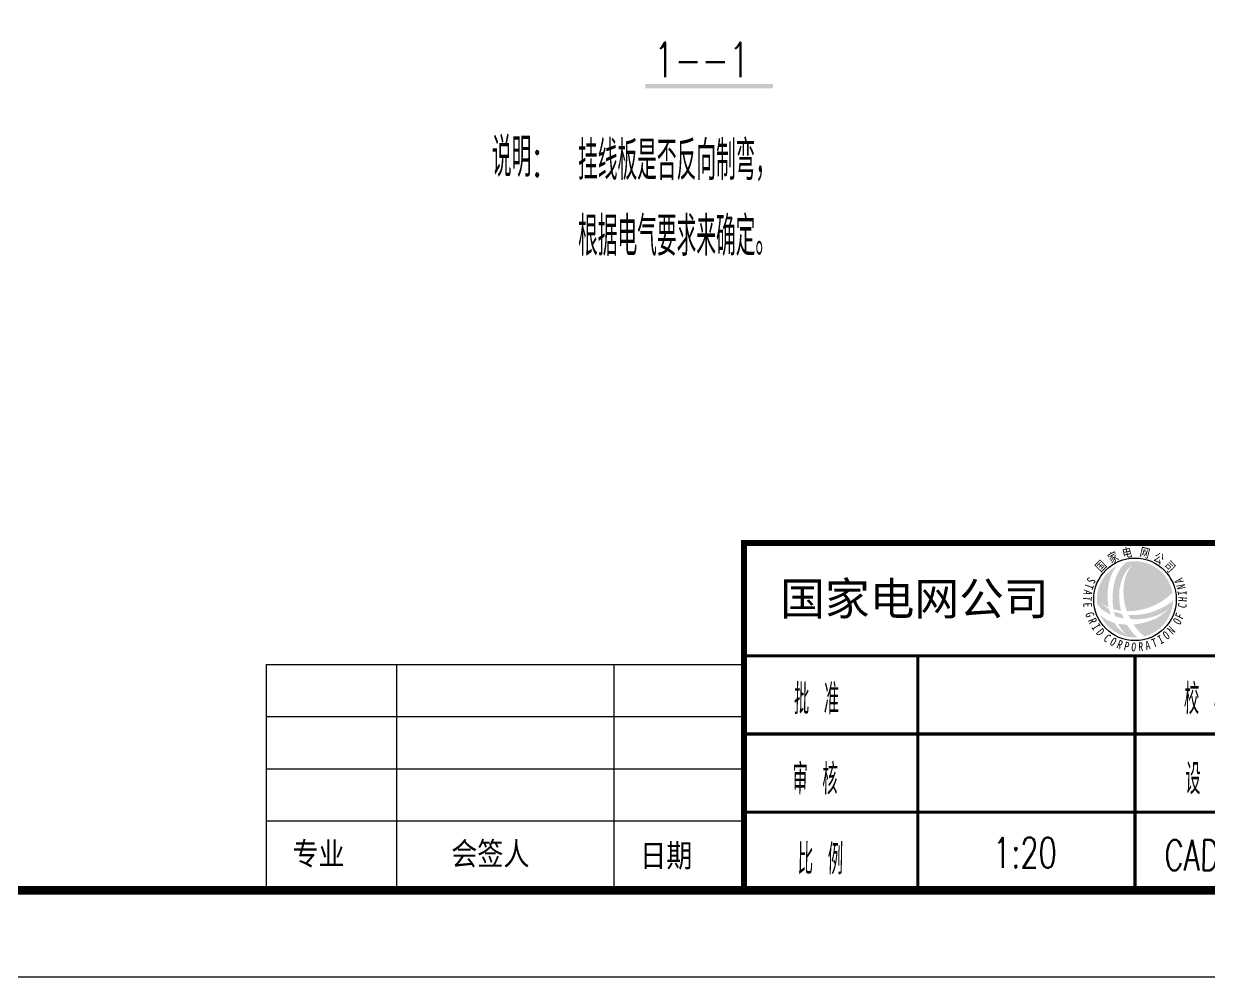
# Model space of a CAD drawing. Header units: millimetres. Extents: x 34299 to 34893, y -8380 to -7960.
# Drawn here: x 34619.7 to 34756.2, y -8379.7 to -8270 of the extents above; entities that cross this region are included whole.
import ezdxf
from ezdxf.enums import TextEntityAlignment as Align

# ---------------------------------------------------------------- set-up
doc = ezdxf.new("R2010")
doc.units = ezdxf.units.MM
doc.header["$LTSCALE"] = 10
doc.layers.add('$TD_AUDIT_GENERATED_(60A)', color=3, linetype='Continuous')
doc.styles.add('$TD_AUDIT_GENERATED_(5F6)', font='SimSun.ttf')
doc.styles.add('$TD_AUDIT_GENERATED_(5F8)', font='verdanab.TTF', dxfattribs={"width": 0.8})
doc.styles.add('1-1', font='SIMHEI.TTF')
doc.styles.add('HQFILE', font='complex.shx', dxfattribs={"bigfont": 'hztxt.shx'})
doc.styles.get("Standard").update_dxf_attribs({"font": 'SIMPLEX.shx', "width": 0.7, "bigfont": 'gbhzfs.shx'})

# ---------------------------------------------------------------- blocks, each defined once
blk = doc.blocks.new('$TD_AUDIT_GENERATED_(5D2)')
at = {"linetype": 'Continuous'}
blk.add_line((-333.977242682997, 47.55819421964407), (-927.977242682997, 47.55819421964407), dxfattribs=at)
at = {"linetype": 'Continuous', "const_width": 1}
blk.add_lwpolyline([(-902.977242682997, 57.55819421964407), (-902.977242682997, 457.5581942196441), (-343.977242682997, 457.5581942196441), (-343.977242682997, 57.55819421964407), (-902.977242682997, 57.55819421964407)], dxfattribs=at)
blk = doc.blocks.new('logo')
h = blk.add_hatch(color=256)
edge = h.paths.add_edge_path()
edge.add_spline(control_points=[(446.236022319209, 89.47065316716424), (446.296923348699, 89.42709838784083), (446.422292959282, 89.3374374121804), (446.5612707076975, 89.2707397840897), (446.6327369761352, 89.23644198715726)], knot_values=[0, 0, 0, 0, 0.2241663815802706, 0.4614643167746397, 0.4614643167746397, 0.4614643167746397, 0.4614643167746397], degree=3, periodic=0)
edge.add_spline(control_points=[(446.6327369761352, 89.2364419871572), (446.618146463293, 89.24892408117086), (446.5928640410841, 89.27055303789882), (446.55528132381, 89.30376821031592), (446.5153897610032, 89.33667536069976), (446.474100025448, 89.37379786973389), (446.4306338663671, 89.41017582436683), (446.3861157528445, 89.44692999884631), (446.3451514679193, 89.49295701854732), (446.3006217141854, 89.54255984936975), (446.25544255775, 89.58995164792486), (446.2143550507553, 89.63954233981144), (446.1703419471964, 89.68162634089117), (446.1287250528417, 89.73454419806416), (446.056410594739, 89.83714760633751), (445.9668184996717, 89.95004074524365), (445.8798749295204, 90.09306474327883), (445.8164566406094, 90.20774635392178), (445.7488879634066, 90.3161627169834), (445.7092148708214, 90.39757408302836), (445.6887766474449, 90.44060204092324), (445.683180324929, 90.4524726965737)], knot_values=[0, 0, 0, 0, 0.057603217311697, 0.0998147821405393, 0.1504586407897344, 0.2127194168510028, 0.2663297105922637, 0.320563421659545, 0.3856033483655085, 0.4507516626295947, 0.5206554591326177, 0.5819440420636764, 0.6437753388674202, 0.7029602690409292, 0.7834997370295085, 1.020501937707859, 1.13439552113683, 1.28514441201188, 1.413721704973908, 1.517232383884393, 1.556601052873635, 1.556601052873635, 1.556601052873635, 1.556601052873635], degree=3, periodic=0)
edge.add_spline(control_points=[(445.683180324929, 90.45247269657364), (445.7910207244097, 90.43127417298206), (446.1305511927326, 90.37543792115724), (446.473541842043, 90.35095951548368), (446.7071277818156, 90.34498631849482)], knot_values=[5.543272291493883, 5.543272291493883, 5.543272291493883, 5.543272291493883, 5.872403022592868, 6.573153481137538, 6.573153481137538, 6.573153481137538, 6.573153481137538], degree=3, periodic=0)
edge.add_spline(control_points=[(446.7071277818159, 90.34498631849482), (446.7374310485307, 90.29580449256838), (446.8405374318268, 90.13575858303761), (447.010311729013, 89.8764864678621), (447.2237717274743, 89.5875346532303), (447.4334818410343, 89.35655006917654), (447.6251096675971, 89.14854913787315), (447.7724817594878, 89.01154709242354), (447.8714528894011, 88.92516140079954), (447.9058678420226, 88.89249912326193), (447.9226643339284, 88.87698706296754), (447.9278022544349, 88.87224204042792)], knot_values=[7.525196457517759, 7.525196457517759, 7.525196457517759, 7.525196457517759, 7.698435514731243, 8.095589260690783, 8.455471495748146, 8.774397086495217, 9.030973949537257, 9.303711859261632, 9.37744130907351, 9.42505109935746, 9.446032685300692, 9.446032685300692, 9.446032685300692, 9.446032685300692], degree=3, periodic=0)
edge.add_spline(control_points=[(447.9278022544349, 88.87224204042792), (447.9283858209931, 88.87170218313219), (447.9289693875514, 88.87116232583634), (447.9295529541096, 88.8706224685406)], knot_values=[0, 0, 0, 0, 0.0023849449572866, 0.0023849449572866, 0.0023849449572866, 0.0023849449572866], degree=3, periodic=0)
edge.add_arc((447.6406112307427, 93.2495013072359), 4.388401440556144, 203.2079966067463, 273.77520755545464, ccw=False)
edge.add_spline(control_points=[(443.6073177033488, 91.52016313170196), (443.7428842961988, 91.37391151337687), (444.0133483316822, 91.1131582273755), (444.5340223072403, 90.81520711622164), (444.9551542147562, 90.64604501737062), (445.218714730582, 90.56611217125584), (445.27362611492, 90.55050514847994)], knot_values=[6.993801407225128, 6.993801407225128, 6.993801407225128, 6.993801407225128, 7.589665414074407, 8.123227460410707, 8.777741004712693, 8.948850637601048, 8.948850637601048, 8.948850637601048, 8.948850637601048], degree=3, periodic=0)
edge.add_spline(control_points=[(445.2736261149198, 90.55050514848), (445.2816785559287, 90.53599946594551), (445.3074640599152, 90.48962381096396), (445.350974224009, 90.41495193256401), (445.4180973373041, 90.32466994733232), (445.4882395405082, 90.22611412315081), (445.5541274432144, 90.12162138122477), (445.6767009586617, 89.9875637804364), (445.8244093944538, 89.8041807218197), (445.9996945891683, 89.64455785429817), (446.1462672919297, 89.52625975857626), (446.2027359678825, 89.49748366910353), (446.236022319209, 89.47065316716424)], knot_values=[6.924526248046507, 6.924526248046507, 6.924526248046507, 6.924526248046507, 6.974299861745713, 7.083687340324216, 7.183444156210336, 7.311462081406292, 7.446857501580832, 7.55273464986723, 7.855886365124284, 8.147167387145247, 8.279801406373, 8.388095192127565, 8.388095192127565, 8.388095192127565, 8.388095192127565], degree=3, periodic=0)
edge = h.paths.add_edge_path()
edge.add_spline(control_points=[(451.6608608566955, 92.38119854079076), (451.5441389082271, 92.2622301035488), (451.3800072563633, 92.09493949213936), (451.0943349518857, 91.88230714852477), (450.800634120104, 91.68668632582302), (450.2970965288926, 91.44357331900602), (449.5609234444985, 91.1885912565345), (448.7144899919053, 90.99985667139356), (447.8648844062955, 90.95333058515627), (447.357545044176, 90.96212353339718), (447.0991433965687, 90.97927422676611)], knot_values=[0, 0, 0, 0, 0.4987467732066163, 0.7013259530216552, 1.06717765587035, 1.555863591533154, 2.373610417989843, 3.400921402867271, 4.144528950496907, 4.921283116414468, 4.921283116414468, 4.921283116414468, 4.921283116414468], degree=3, periodic=0)
edge.add_spline(control_points=[(447.0991433965689, 90.97927422676611), (447.0341911831663, 91.10566851616846), (446.9577568978334, 91.26604516459037), (446.88704178286, 91.42888078360824), (446.8731307558789, 91.46152249026488)], knot_values=[6.124205566293918, 6.124205566293918, 6.124205566293918, 6.124205566293918, 6.550309021250564, 6.656753593472368, 6.656753593472368, 6.656753593472368, 6.656753593472368], degree=3, periodic=0)
edge.add_spline(control_points=[(446.8731307558789, 91.46152249026494), (447.0059149441468, 91.4513370625553), (447.3154633093704, 91.4384851438059), (447.85394247164, 91.45562551666814), (448.4804672699941, 91.52740644974091), (449.0962004350088, 91.64126850525804), (449.6491661599791, 91.8130294451716), (450.1265905907619, 91.98559402872621), (450.5777900759435, 92.18393457824101), (450.9811304361569, 92.39238686098548), (451.3783715268235, 92.6244928317463), (451.7226812099047, 92.85973393376668), (451.9367667642291, 93.02926253340587), (452.0251679819874, 93.09926508308871)], knot_values=[3.488374074371862, 3.488374074371862, 3.488374074371862, 3.488374074371862, 3.887806745815772, 4.416978135454834, 5.102881864907689, 5.778269700658052, 6.291653642830703, 6.838032875936091, 7.300646943173225, 7.769121453811416, 8.199365638989676, 8.680256300361139, 9.018495107481964, 9.018495107481964, 9.018495107481964, 9.018495107481964], degree=3, periodic=0)
edge.add_spline(control_points=[(452.0251679819874, 93.09926508308871), (452.0256047129747, 93.09963539550478), (452.026041443962, 93.10000570792084), (452.0264781749493, 93.10037602033691)], knot_values=[0, 0, 0, 0, 0.0017177855416153, 0.0017177855416153, 0.0017177855416153, 0.0017177855416153], degree=3, periodic=0)
edge.add_arc((447.6406112307427, 93.2495013072359), 4.388401440556144, 284.23080792441476, 358.0526178048375, ccw=False)
edge.add_spline(control_points=[(448.7194059047511, 88.9957653898561), (448.7188955834035, 88.99624080773168), (448.718385262056, 88.9967162256072), (448.7178749407085, 88.99719164348272)], knot_values=[0, 0, 0, 0, 0.0020923791021179, 0.0020923791021179, 0.0020923791021179, 0.0020923791021179], degree=3, periodic=0)
edge.add_spline(control_points=[(448.7178749407085, 88.99719164348272), (448.7142573844778, 89.00040489425521), (448.653097971003, 89.05472900701665), (448.5310874905088, 89.16142883704975), (448.295975661403, 89.35285601112321), (447.9803590316783, 89.6827999325497), (447.6837562807541, 90.03469542763384), (447.5047004109224, 90.29251403016798), (447.4582625092328, 90.36268876589367)], knot_values=[7.370154445551353, 7.370154445551353, 7.370154445551353, 7.370154445551353, 7.384670112060126, 7.615560347569366, 7.856432306933838, 8.293501929024398, 8.98250490958248, 9.23484214211912, 9.23484214211912, 9.23484214211912, 9.23484214211912], degree=3, periodic=0)
edge.add_spline(control_points=[(447.4582625092328, 90.36268876589367), (447.4714557998454, 90.36366967092323), (447.8525551871041, 90.39306124786373), (448.5370491039325, 90.50122880335306), (449.5907368921187, 90.84601145468497), (450.4152894982694, 91.21305696438344), (450.9402121293408, 91.66159900905177), (451.1917571012666, 91.84037175486537), (451.4071023698107, 92.09022663006903), (451.55084134052, 92.25504477454137), (451.6608608566955, 92.38119854079076)], knot_values=[0, 0, 0, 0, 0.0396490280830779, 1.145445618669398, 2.065674080291337, 3.369619663016798, 3.804909353442616, 4.135233665046806, 4.289277524492026, 4.791890366848904, 4.791890366848904, 4.791890366848904, 4.791890366848904], degree=3, periodic=0)
edge = h.paths.add_edge_path()
edge.add_spline(control_points=[(446.7051257037374, 91.889019099368), (446.8482008733379, 91.88602838522417), (447.1394814753971, 91.890409164066), (447.5713156996419, 91.92374341313683), (448.0070169171477, 91.98653144974429), (448.4201301666481, 92.06988647015419), (448.8520789180016, 92.1820600766901), (449.2622707333462, 92.31079215284734), (449.6909047803479, 92.4832347543616), (450.1105697279888, 92.6752410176801), (450.5638074936908, 92.92255771100628), (450.9987564817723, 93.19938916618327), (451.3759597030528, 93.48682264884218), (451.6506872928198, 93.72978690209908), (451.8346652931696, 93.90601798795382), (451.9246684713125, 93.99948656380906), (451.9581784181753, 94.03479156279667)], knot_values=[3.150581735181415, 3.150581735181415, 3.150581735181415, 3.150581735181415, 3.579808696638748, 4.023604315399971, 4.449119913436038, 4.899617051385869, 5.287157745437676, 5.787622231206912, 6.188038686120505, 6.672494971076138, 7.171322985893136, 7.735845578088812, 8.217568891518575, 8.59231953958858, 8.835590821903816, 8.9816115921349, 8.9816115921349, 8.9816115921349, 8.9816115921349], degree=3, periodic=0)
edge.add_arc((447.6406112307427, 93.2495013072359), 4.388401440556144, 10.30841805244392, 102.9113634823187)
edge.add_spline(control_points=[(446.6600517335146, 97.5269503456081), (446.6585245395372, 97.52575638062086), (446.6406479990751, 97.51167648726806), (446.6099218923282, 97.48435881105007), (446.5467601881687, 97.43744728725954), (446.48352306369, 97.3833839923862), (446.3989158274235, 97.318058290784), (446.3342626169301, 97.24200763658598), (446.2491971838499, 97.15654536835638), (446.167027238334, 97.06760665963094), (446.0921518419677, 96.9662300178598), (446.019765527469, 96.87096871936427), (445.9556932943008, 96.78819492968671), (445.9050515179536, 96.69807722365664), (445.8504881918366, 96.61117704490044), (445.7845184789446, 96.50771468509828), (445.7260599180811, 96.39243701587219), (445.6685091410661, 96.27275622082692), (445.6101384802228, 96.1598850634071), (445.5585142711443, 96.04033220681055), (445.5087566125999, 95.91205904343491), (445.4580989511694, 95.7858047520537), (445.4162484865205, 95.66685110425675), (445.3780594285561, 95.54018672879823), (445.3371177056008, 95.40647481194026), (445.2916423882807, 95.26353879572105), (445.2592912575553, 95.12009480657412), (445.2297297871858, 94.97728445865397), (445.1907113235229, 94.8312582549276), (445.1678172188856, 94.66741433178817), (445.1399500717589, 94.50785404219641), (445.116529819677, 94.35396438914995), (445.1038281006904, 94.22144764909973), (445.0920946456938, 94.08858862678903), (445.0772182955327, 93.94811801346867), (445.06877433306, 93.80141034751102), (445.0638820862168, 93.64731410633061), (445.0560423054869, 93.49607789731039), (445.0582347623072, 93.34572201433804), (445.060215962729, 93.2032522352248), (445.0665996267844, 93.06997482799454), (445.0651795335532, 92.96355477292161), (445.0754802592144, 92.86409950120003), (445.0834000259451, 92.77225072509611), (445.0928059339121, 92.66783573862108), (445.101833766302, 92.5641045747816), (445.1090535647775, 92.46274172960057), (445.1277197354398, 92.3557176833969), (445.1443223707406, 92.24542121086853), (445.1567156373594, 92.16341369549059), (445.1623740408891, 92.1241386668625), (445.162577472036, 92.1227247067651)], knot_values=[3.312575675732061, 3.312575675732061, 3.312575675732061, 3.312575675732061, 3.318391505043365, 3.380848207226377, 3.435782794916687, 3.55426477112907, 3.630519490547949, 3.755692401086849, 3.852207924787706, 3.992551869445919, 4.118307566247655, 4.229942193344062, 4.351757507598263, 4.431547558848829, 4.539652604931355, 4.659667264389723, 4.799394089192074, 4.926978488074752, 5.058168636691814, 5.180442951834922, 5.31740367694762, 5.470942392176496, 5.588513779404578, 5.695553560008105, 5.867776508687719, 6.008119726127337, 6.14526862597308, 6.308593856940433, 6.445721283483012, 6.598149873119415, 6.804260269526696, 6.931829251199067, 7.06496032481533, 7.203523697489236, 7.331988279414631, 7.488665631345652, 7.644207866042034, 7.794557595625662, 7.942808822799561, 8.095166164498163, 8.221993502087265, 8.343091109316081, 8.41395695465994, 8.521731161098288, 8.619725495650615, 8.72843395942529, 8.83418007340063, 8.92428678162834, 9.054113911850516, 9.168842545474352, 9.173127030428851, 9.173127030428851, 9.173127030428851, 9.173127030428851], degree=3, periodic=0)
edge.add_spline(control_points=[(445.162577472036, 92.12272470676515), (445.3173650340884, 92.07583114681387), (445.6087558617883, 92.00126143794677), (445.9057747844824, 91.95603196644294), (446.0433020922467, 91.93886149441744), (446.0433316108631, 91.9388578091511)], knot_values=[1.586162538885827, 1.586162538885827, 1.586162538885827, 1.586162538885827, 2.071194100565923, 2.486699357005002, 2.486788559394391, 2.486788559394391, 2.486788559394391, 2.486788559394391], degree=3, periodic=0)
edge.add_spline(control_points=[(446.0433316108631, 91.9388578091511), (446.0304109940325, 91.98025183093142), (445.9843182199022, 92.12865823154982), (445.9402411145336, 92.38644109729705), (445.8740464174189, 92.72195808118204), (445.8430698151417, 93.05766955535074), (445.8177879557829, 93.37938813007702), (445.8167781250943, 93.68819638142509), (445.8260314333832, 93.99917424881636), (445.8486337091031, 94.3254653241492), (445.9001587653686, 94.6610925279382), (445.9799267755673, 94.99281328099943), (446.0559540800143, 95.31294970656307), (446.1718214067489, 95.58955881821845), (446.2778441619448, 95.87432383460913), (446.4124029590998, 96.122151016656), (446.5720003767256, 96.3994306805377), (446.7522769818058, 96.65374337315399), (446.928700769234, 96.86985566348795), (447.0498450027519, 96.99105331594234), (447.1030819773869, 97.0408710983989), (447.1317761326854, 97.06676911041086), (447.1451323261019, 97.07870973072494), (447.1578586525557, 97.09027667832163), (447.1709348589043, 97.10250064371797), (447.184577373409, 97.11452800961246), (447.1952601929208, 97.12470185776732), (447.2046038143687, 97.13334916802972), (447.2129971852287, 97.14083846341106), (447.2211334026194, 97.14849644651298), (447.228923622916, 97.1556299949101), (447.2378129838376, 97.16384096342819), (447.2468735168661, 97.17194318622876), (447.2561708650246, 97.18058080584234), (447.2643434250342, 97.18816608902915), (447.2714287557403, 97.19456286420467), (447.2790977355096, 97.20157177071957), (447.2861882028878, 97.20816105670048), (447.2937180264921, 97.21543238782061), (447.3013297026143, 97.22213356085581), (447.3094394594839, 97.22989998608983), (447.3169057995899, 97.2362809651317), (447.3232666522306, 97.2426708480678), (447.3292615785749, 97.24766139945291), (447.3350396495591, 97.2533331595339), (447.3403730566429, 97.25818088905316), (447.3465961042075, 97.26374563719571), (447.3508129965692, 97.2676083826226), (447.3534317396493, 97.27000719601148)], knot_values=[0, 0, 0, 0, 0.1300337471917388, 0.466224071899731, 0.7825891158204055, 1.155885933674857, 1.476403966736586, 1.750502273210316, 2.08170439442799, 2.409745300650678, 2.731103961501755, 3.098788249151716, 3.433637640124101, 3.715652802792438, 3.996982547103072, 4.344441565590744, 4.559558391482521, 4.956755503002683, 5.278032479805446, 5.395001113812131, 5.47055824108942, 5.496751745662129, 5.510958610028381, 5.524304766687864, 5.548343492655103, 5.564655763696178, 5.578858133927172, 5.592595877692681, 5.602847756834954, 5.612602713043281, 5.62611384528754, 5.63453646148425, 5.648906140884049, 5.662576481655982, 5.672607160057203, 5.682356417263424, 5.691213135538296, 5.703775077157794, 5.711394211099979, 5.722612125900232, 5.734190404588679, 5.745074201157167, 5.752057506583875, 5.761219591049745, 5.768448829015005, 5.776337971598063, 5.782839756287265, 5.793493644417593, 5.793493644417593, 5.793493644417593, 5.793493644417593], degree=3, periodic=0)
edge.add_spline(control_points=[(447.3534317396493, 97.27000719601148), (447.3310021140087, 97.2406871440516), (447.3072188859685, 97.20959766029995), (447.2812790888677, 97.1760626818783), (447.2762813282934, 97.16898866702195), (447.2703228833936, 97.1618403851889), (447.2644870193171, 97.15415715663653), (447.2582562063658, 97.1460840157493), (447.2504300117253, 97.13584517975471), (447.2410472007275, 97.1229531737709), (447.2275951990528, 97.10711329358213), (447.2136769880142, 97.08784723859316), (447.1985345101325, 97.06704222533023), (447.1812801651336, 97.04671512332794), (447.1652238940112, 97.02461884752387), (447.1483917554133, 97.00312897015397), (447.1329504321607, 96.98264039370326), (447.1182427478698, 96.96347235152007), (447.1039326571961, 96.94519789117447), (447.0898993658086, 96.92605719030013), (447.0756940227311, 96.90890394059892), (447.0630819314031, 96.88939124972734), (447.0509800704617, 96.86778987979932), (447.0375087179098, 96.84464121244764), (447.0249144163249, 96.8236800524682), (447.0136752794849, 96.80462509822087), (447.0019344142561, 96.78392203928325), (446.9885995368093, 96.76162118497285), (446.9756935624789, 96.73997752268127), (446.965756375499, 96.72181578098508), (446.9559362430239, 96.70588666542642), (446.9468658206895, 96.68941214392459), (446.9357569984784, 96.67158404154401), (446.9237658728321, 96.65009594271692), (446.9111775673093, 96.62909497666152), (446.8990950427497, 96.60835637065423), (446.8884936956197, 96.59013825354805), (446.8779391357903, 96.57255839029557), (446.8679807418364, 96.55488936447216), (446.8578845677052, 96.53852012892895), (446.8485819852922, 96.52186087306336), (446.8390486907781, 96.50562299788083), (446.8294292515295, 96.49034637411347), (446.8226529159756, 96.4741365642891), (446.8158761822958, 96.45910791614108), (446.8087257608693, 96.44260995199858), (446.8014639266976, 96.42567667748853), (446.794425382082, 96.41009022507086), (446.7875529073801, 96.39411496799124), (446.7808603179988, 96.37909085996074), (446.7738003577469, 96.36263660835908), (446.7676336215252, 96.34840983958071), (446.7615212093865, 96.33451517321458), (446.7560250658221, 96.32216229828481), (446.7505546568284, 96.30908130855437), (446.7452536136345, 96.29711901521421), (446.740279800149, 96.28596692189365), (446.7361692802112, 96.2764346815041), (446.7319972807811, 96.26702090074258), (446.7272275431442, 96.25606954986574), (446.7222553437739, 96.24440039906204), (446.7169526301227, 96.23237929940802), (446.7121525533578, 96.22094338525659), (446.7067839288409, 96.20931592718273), (446.7016106630829, 96.1971846522805), (446.6958119738392, 96.18428853891328), (446.6903106703128, 96.17099306642984), (446.6840467422594, 96.15700751443114), (446.6785667236795, 96.14429508295024), (446.6734586225923, 96.13242966023017), (446.6687850562093, 96.1220328715927), (446.6639567540869, 96.11101433207881), (446.6593498879627, 96.10057588741421), (446.6548548921955, 96.08995313511082), (446.6505291324281, 96.08005169631332), (446.6460293341024, 96.07022827458962), (446.6418943903218, 96.06023827445813), (446.6369679895147, 96.04932847629442), (446.6319448523782, 96.03790137656546), (446.6267701047011, 96.02430525459494), (446.6231199095532, 96.01144653651585), (446.6192675096072, 95.99927264793212), (446.6165001059339, 95.99012232016315), (446.6137682730484, 95.98136865779406), (446.6107316197504, 95.97181209919484), (446.6069100252951, 95.95956226180607), (446.6027617303309, 95.94627551737807), (446.5985092151966, 95.93242426733053), (446.595061365917, 95.92118676026013), (446.5920070464783, 95.91184226780399), (446.5897873139299, 95.90419997057819), (446.5874387724266, 95.89695746624358), (446.5850508591875, 95.88904969893849), (446.5821998110357, 95.88016142447867), (446.5794781837355, 95.87104826272474), (446.5767699802727, 95.86284925686283), (446.574367510043, 95.85461560080017), (446.5718487057086, 95.84680317624003), (446.5693366883083, 95.83850968999059), (446.567132364125, 95.83156412689806), (446.5645768096897, 95.82351161510809), (446.5620771461145, 95.81529530804704), (446.5596085625762, 95.80740805361319), (446.5571760353703, 95.79979472788244), (446.5550377557377, 95.79284976768207), (446.5528579568011, 95.78608012909831), (446.5510477229186, 95.7795416064559), (446.5481727093572, 95.77110127928773), (446.5451325291547, 95.7609527159405), (446.5417560981696, 95.7502840675221), (446.5387991293387, 95.74072202304802), (446.5362662695804, 95.73243306171901), (446.5337188489391, 95.72421115113474), (446.5310907463836, 95.71586763619774), (446.5282059304034, 95.70659689408785), (446.5253667306104, 95.69738993503188), (446.522427617721, 95.68795642213666), (446.5197008632654, 95.67946575658505), (446.5177041385755, 95.67274364748124), (446.5158724363848, 95.66700155675943), (446.51399377959, 95.66085005410622), (446.5119677944404, 95.65457581743061), (446.5099765993671, 95.64782359436356), (446.5078185045588, 95.6411192412267), (446.5056215284526, 95.6340118836759), (446.5034308600689, 95.62691438772072), (446.5012377702428, 95.62004733898567), (446.4989216013735, 95.6125537570419), (446.4965911701297, 95.60488227917489), (446.4941078597039, 95.59724774640966), (446.4916793261982, 95.58911213774752), (446.4889770380967, 95.5807049021617), (446.4861837407116, 95.57162895598793), (446.4831469917283, 95.56192269212465), (446.4802025676281, 95.55227357849077), (446.4760169485223, 95.53958247373151), (446.4731783057573, 95.52294503973519), (446.4688869112924, 95.50190278362442), (446.4638894817904, 95.47775335870477), (446.4590033116319, 95.45295121073411), (446.4538215758323, 95.42795807798774), (446.4494207154078, 95.40464290231415), (446.4448446945257, 95.38325364673534), (446.4410483121044, 95.36377485003567), (446.4373528762637, 95.3456292858765), (446.4307845154817, 95.31243620592431), (446.4147304368778, 95.23352679693272), (446.3826828586521, 95.07880196414618), (446.3421694683652, 94.77691617752629), (446.3119613053655, 94.44013857467394), (446.3108479332084, 93.86796131953975), (446.3522186510545, 93.30368649017208), (446.4780704075577, 92.58306547214835), (446.6055702842646, 92.16714106427509), (446.6978542116758, 91.90911774609003), (446.7051257037376, 91.889019099368)], knot_values=[0, 0, 0, 0, 0.1107477158696539, 0.1174312145756693, 0.1271853091298365, 0.1367163271431169, 0.1453333590380123, 0.1561283268376976, 0.1673104266620594, 0.1839960066494838, 0.2039455200536655, 0.2296060625483584, 0.2552693518759473, 0.2811184945144847, 0.3095352764788754, 0.337175172850663, 0.3630078713530387, 0.3864999392550619, 0.4096573585411288, 0.4326335428245247, 0.4576978286981253, 0.4763879152029193, 0.5022326135797408, 0.5319784374845814, 0.5567323115883612, 0.5755939068090948, 0.5983445822293212, 0.628130051986942, 0.6535427561445373, 0.6739369991058034, 0.6902213010181728, 0.7096668000750198, 0.7303390503472671, 0.7532192640776006, 0.7834753981206175, 0.8037891038344896, 0.8252240769144858, 0.8467094301912894, 0.8653006394055396, 0.886062624037366, 0.9043955271012523, 0.9225262190336276, 0.9425813147136054, 0.9584087980959783, 0.9751310408466805, 0.9920613665400241, 1.01234378765005, 1.030406107724672, 1.043364384635123, 1.064515264590926, 1.079746794361193, 1.097078572584323, 1.111032404247666, 1.125286160326508, 1.137638084605187, 1.153566440108332, 1.164537279192371, 1.174270917037503, 1.184708125047926, 1.195427607248417, 1.210105601452837, 1.22276048634133, 1.234843234779326, 1.247309332311784, 1.261176355988959, 1.274405750637335, 1.289726139891182, 1.30433719793271, 1.320375811778753, 1.331255932051061, 1.343091238753967, 1.35457166839334, 1.367346014366812, 1.377319972379365, 1.389174992722888, 1.399760495784695, 1.40973155470026, 1.421605794079571, 1.435670448725419, 1.447175071788926, 1.465214311139455, 1.475741281399696, 1.485484174210874, 1.493892275900931, 1.503251300595758, 1.51556632592467, 1.532388548254147, 1.545008982694388, 1.559034411923492, 1.567651720929816, 1.574499184581334, 1.58290607389516, 1.590491070853209, 1.599279815279878, 1.610908154402809, 1.619021751024455, 1.625180468235297, 1.636636674602325, 1.643645099347187, 1.651176733842647, 1.658497294244557, 1.668989860214827, 1.676940686613839, 1.683290804139898, 1.692967067081428, 1.698740963146071, 1.7046244808274, 1.713314684498083, 1.72548141788807, 1.736405021089046, 1.746884957679967, 1.755507723694281, 1.762406941634038, 1.772707394162442, 1.781750587527271, 1.79153453885394, 1.801611730872196, 1.811392902326527, 1.81828676597302, 1.822647681417871, 1.829473958237928, 1.837582495163095, 1.842425949822617, 1.850591866006386, 1.858710596001808, 1.864743519296687, 1.872875391168455, 1.880336535473477, 1.888273508415793, 1.896927820238293, 1.904419707302538, 1.913743135015038, 1.923419260974708, 1.932908267495248, 1.944251653026222, 1.953692744276887, 1.972954852044431, 1.994746628995993, 2.018161444664881, 2.046924305414614, 2.070586725241041, 2.094732896049115, 2.118101146540499, 2.136202529785193, 2.154267703650845, 2.173655153522503, 2.237711843841197, 2.395857590566159, 2.64751491840506, 3.151040366807829, 3.408722852245061, 4.363534989138262, 4.843443075411796, 5.600843692168699, 5.664922826657165, 5.664922826657165, 5.664922826657165, 5.664922826657165], degree=3, periodic=0)
edge = h.paths.add_edge_path()
edge.add_spline(control_points=[(443.7641111576827, 92.8496214268352), (443.7642141429387, 92.84950743967858), (443.764431562739, 92.84926679295177), (443.7647915901023, 92.8488570000664), (443.7652148597601, 92.84839960223695), (443.7656722515751, 92.84789723221246), (443.7661294044915, 92.84737615634157), (443.7666086679912, 92.84686063773296), (443.7670751080502, 92.8463233324589), (443.7675597680886, 92.84580438102466), (443.7680525409237, 92.84524113140327), (443.7686128849036, 92.84463754908728), (443.7691810100705, 92.84398193238661), (443.7697299675567, 92.8433859555181), (443.7702364542295, 92.84282947686694), (443.7706843693329, 92.84232714351543), (443.7711783931475, 92.8417984637212), (443.7716672329636, 92.84124251359634), (443.7723010578995, 92.84053569937714), (443.7729496844145, 92.83983954147823), (443.7736038319986, 92.83908666547063), (443.7742267410506, 92.83842788332021), (443.7748598572582, 92.8376938835467), (443.775572942101, 92.8369322592834), (443.7762727980753, 92.8361523461088), (443.7769683417675, 92.83535707706693), (443.7777318678102, 92.83452456622251), (443.7785050171613, 92.83366641725888), (443.7792885573508, 92.83280660367694), (443.7799870622757, 92.83200884186982), (443.7807341236087, 92.83119328351353), (443.781443637831, 92.83041447997618), (443.7821159961841, 92.82965873882961), (443.7827972073428, 92.82890508006716), (443.7835108275319, 92.82809973909332), (443.7842931790808, 92.82727860888002), (443.7849810108382, 92.82644609318572), (443.7858374209479, 92.82555413280477), (443.7866474000175, 92.8246281158398), (443.7874735670021, 92.82372595475988), (443.7881746340227, 92.82294047201657), (443.788868473946, 92.82218780952581), (443.7895382747752, 92.82142463896429), (443.790278884572, 92.82062407062625), (443.7910705563418, 92.8197139203159), (443.791928586754, 92.81879867009798), (443.7927707376439, 92.81784809299546), (443.7936097106503, 92.81691419026345), (443.7945433039229, 92.81588588576693), (443.7954753863939, 92.81485541695815), (443.7963408030728, 92.8139004612031), (443.7970806089011, 92.81305694320747), (443.7978956006998, 92.81218758804522), (443.7987319887925, 92.81124883998308), (443.7996935057865, 92.81016753986569), (443.8005911931941, 92.80917289834093), (443.8016725678356, 92.80800655779439), (443.8025977740517, 92.80695577471602), (443.8036318502318, 92.8058150774661), (443.804474613876, 92.80489732790329), (443.805402592124, 92.80383271643421), (443.8062302526221, 92.8029442458635), (443.8069904584397, 92.80208381226151), (443.8076562996239, 92.80139939394883), (443.808390686768, 92.80062842454004), (443.8091792066527, 92.79976400128709), (443.8100740303939, 92.79882148585244), (443.8108406164711, 92.79800412603453), (443.8115414571275, 92.79725728935131), (443.8121479141364, 92.79660248139231), (443.8128089341544, 92.79588095221158), (443.8136790090716, 92.79497765786562), (443.8148206148464, 92.79375199009502), (443.8160106429284, 92.79249088802578), (443.8171413941504, 92.79127084791361), (443.8179876127058, 92.79037403791284), (443.8187283789564, 92.78958623930617), (443.8192824438363, 92.78897468301506), (443.8198221540592, 92.78841303808622), (443.8203862786786, 92.78779377475598), (443.8211024126842, 92.78706330819892), (443.8218445662383, 92.78621684432511), (443.8227136900066, 92.78534195516625), (443.8234608062187, 92.7845141198286), (443.8242358141497, 92.78371015774775), (443.8249191811537, 92.7829582986821), (443.8255871383558, 92.78226102626269), (443.8261745101981, 92.7816204136127), (443.8267089279259, 92.78105393885124), (443.8273129192883, 92.78041219771006), (443.8279271845067, 92.7797302917757), (443.8286279015313, 92.77903215804469), (443.8292818453103, 92.77831206830348), (443.8299272955687, 92.77760759773912), (443.8306282425051, 92.7768796053403), (443.8314061662618, 92.77603349962004), (443.8322329521868, 92.77516450374486), (443.8330568865326, 92.77427328668887), (443.833780216451, 92.77350817854062), (443.8345533826384, 92.77267550804498), (443.8354042956053, 92.77178405310832), (443.836301101217, 92.7708108472587), (443.8372492911162, 92.76980469626795), (443.8381287843074, 92.76885925103187), (443.838974320518, 92.7679762369284), (443.8397442671921, 92.7671378218784), (443.8405050330039, 92.76633098035649), (443.8413079021348, 92.7654878533105), (443.8421267050949, 92.76458592658577), (443.8429404902008, 92.76373000068742), (443.8437516646684, 92.76285497479387), (443.8445187198233, 92.76204354086906), (443.8452313184453, 92.76126849135545), (443.8459971191742, 92.76046688042868), (443.8467573508806, 92.75965510895963), (443.8475428651038, 92.75880707727669), (443.8482021255663, 92.75811299331417), (443.8489864028852, 92.7572688354353), (443.8498194174783, 92.75636998127237), (443.8507527963179, 92.75543290399122), (443.8515086477662, 92.75464368471518), (443.8523255984358, 92.75381106365387), (443.8530864924849, 92.75303575168238), (443.8538359230481, 92.75225114103444), (443.8545919152266, 92.75148507426917), (443.8553700640778, 92.75067653205582), (443.8561809662904, 92.74984609235338), (443.8568656081948, 92.74913847580132), (443.8574884291781, 92.7484984828302), (443.8579911268096, 92.7479790447859), (443.8584629253066, 92.74749003352758), (443.8589948063491, 92.74694127561003), (443.8596439463013, 92.74627654460113), (443.8603927003655, 92.74551224337671), (443.8611164277354, 92.74476624781158), (443.8618733777721, 92.74398378971716), (443.8626245814405, 92.74320221501108), (443.8634326097581, 92.74238998519508), (443.8642037040627, 92.74157930558539), (443.8650272992666, 92.74076123679578), (443.8658566754239, 92.73988371951049), (443.8667078983303, 92.73900278460309), (443.8675456941171, 92.73815095007939), (443.8683696318301, 92.7373169611721), (443.8691155199142, 92.7365311999153), (443.8698907990561, 92.73574399495334), (443.870684083663, 92.73493934593819), (443.871532179086, 92.73405766817694), (443.8723151685349, 92.73324040164897), (443.87305149181, 92.73248160758203), (443.8737910639852, 92.73173541356493), (443.8746060595456, 92.73090592699793), (443.8754118434376, 92.73006545684115), (443.8762070306661, 92.72923603513931), (443.8769960777736, 92.72844031072452), (443.8777572884751, 92.72764631583641), (443.8784916737939, 92.72690341962885), (443.8793433354572, 92.72601550443522), (443.8804906155792, 92.72485950146108), (443.8821153203155, 92.72315107473622), (443.8840484424059, 92.72118084477165), (443.8867227730802, 92.71843300260076), (443.8900874450726, 92.71501642415319), (443.8942401083198, 92.71062672884528), (443.8995847999956, 92.70545337643796), (443.9056686059325, 92.69935487752883), (443.9125201620323, 92.69256956693295), (443.919304459544, 92.68580860961606), (443.9268571054592, 92.67838839602643), (443.9333703302029, 92.67193631582211), (443.9725760158469, 92.6328753184415), (444.0259568752954, 92.58345523373629), (444.1075752692288, 92.51140280896414), (444.2028195810931, 92.43392180553548), (444.3727572844377, 92.29889341363554), (444.5352426135194, 92.19279175219668), (444.6476283242391, 92.12633619240421), (444.6603180183645, 92.11891744188944)], knot_values=[0, 0, 0, 0, 0.0004608570517367, 0.0009729494474141, 0.0016363540590875, 0.0023303345230375, 0.0030111086512431, 0.0037157791883016, 0.0044417474296336, 0.0051453628955143, 0.0058457108451621, 0.0066866786930528, 0.0076158468232376, 0.0084479273527105, 0.009117357892274, 0.0098732447618965, 0.0104669246043033, 0.0112879120182304, 0.0120939639375117, 0.0133150503152903, 0.0141420845878485, 0.0150856124945886, 0.0160343530682034, 0.0170494170498098, 0.0182152627564697, 0.0191778835943859, 0.02021885429002, 0.0216039574267802, 0.0226431291531624, 0.0237085940079975, 0.024784804151143, 0.0259610156830361, 0.0268691947890177, 0.0278193764751355, 0.029008713334361, 0.0300971263788275, 0.0312206603862568, 0.0322461388636397, 0.0338052225386787, 0.0349109557935424, 0.0359159498802699, 0.0369636947908207, 0.0379818331759885, 0.0389619575608237, 0.0402352501661673, 0.041600163295043, 0.0427250679694499, 0.0440449973191094, 0.045366395635904, 0.0468917127909704, 0.0482134339391989, 0.0492326377690379, 0.0502573468264918, 0.0517879629975059, 0.053004317701275, 0.0545983135097645, 0.0558073547541555, 0.0577756720546503, 0.058798123490735, 0.0604262997066089, 0.0615134730361969, 0.0630345618061035, 0.0640687594318062, 0.0649572381994759, 0.0658986911827748, 0.0672630360746801, 0.0684670944749899, 0.0697975057077783, 0.0706248305678359, 0.0715396151011575, 0.0724750269747097, 0.0735603355951217, 0.075301930394205, 0.0774998670637863, 0.0787621284134879, 0.0802922573730132, 0.0811989454043717, 0.08200618191791, 0.0827677293106331, 0.0835355298256289, 0.0845190237729586, 0.0858358952632763, 0.0869110956422041, 0.0882174780214062, 0.0891805827505775, 0.0902608845568213, 0.0912652254992066, 0.0920771480940162, 0.0928681871172973, 0.0936015272172201, 0.0947209886137988, 0.0956208213994727, 0.0965679810674416, 0.0976386311253129, 0.0984871360326426, 0.0995995445261069, 0.1010865971118794, 0.1020854413773498, 0.1032406716340323, 0.1042452603298389, 0.1054942337817878, 0.1069376761292079, 0.1082153447841134, 0.1096418227219575, 0.1108114386188248, 0.1118828617967959, 0.1130566316869884, 0.1141382544480658, 0.1153754704310354, 0.1167108382869029, 0.1176812261433391, 0.1189549787649838, 0.1200606000634158, 0.1208396530316786, 0.1222807538265694, 0.1233970783302719, 0.1243074346344418, 0.1251525100345359, 0.1268539043866664, 0.1279833751189703, 0.1291200043944449, 0.1301321856655542, 0.1314827819899106, 0.1323788873955422, 0.1333871534397205, 0.1347115430085196, 0.1357453450542793, 0.1368692025410944, 0.1376653659912846, 0.1384244240306752, 0.1390377680730266, 0.1397038783791403, 0.1407170810693928, 0.141825101238336, 0.1429137193763129, 0.1438351799583906, 0.1450911403738796, 0.1461658000956271, 0.1472721306647419, 0.1484474065299292, 0.1496479121902209, 0.1508941784680481, 0.1521223838283178, 0.1532322790465278, 0.1544111465477333, 0.1553724303815609, 0.1565468438037109, 0.1578009413757344, 0.1590424608351619, 0.1599422936208256, 0.1609728715187098, 0.1621942659575709, 0.1634308407478035, 0.1644658551978062, 0.1656412877832724, 0.1667925538624304, 0.1677655831563102, 0.1687750501645568, 0.1704834691513263, 0.1726513907565534, 0.1758476125104698, 0.1787639746265801, 0.1841546140659608, 0.1902332356873936, 0.1968890799812081, 0.2064660553904191, 0.2160762412396205, 0.2258173677047658, 0.2351998526357398, 0.2478395738368472, 0.2533211732776546, 0.4012285880048347, 0.4659550722133198, 0.5799164568600612, 0.7695111713852327, 1.116892179648216, 1.16096584763539, 1.16096584763539, 1.16096584763539, 1.16096584763539], degree=3, periodic=0)
edge.add_spline(control_points=[(444.6603180183643, 92.11891744188938), (444.6648711625921, 92.09598046938493), (444.6744027432107, 92.0470979888484), (444.6942264301422, 91.97763058604318), (444.7164048065706, 91.90143598391404), (444.7382194441313, 91.82121391366417), (444.7669848969138, 91.7267949308748), (444.7950672378997, 91.62149996969885), (444.823057329394, 91.54488097277147), (444.8376898009849, 91.50387346006067), (444.8386191868392, 91.50126635731954)], knot_values=[5.233690822292881, 5.233690822292881, 5.233690822292881, 5.233690822292881, 5.303825753327492, 5.383027286154253, 5.450246723878536, 5.541937193395427, 5.632391109541941, 5.746362704934958, 5.868643984550646, 5.876945215343023, 5.876945215343023, 5.876945215343023, 5.876945215343023], degree=3, periodic=0)
edge.add_spline(control_points=[(444.838619186839, 91.50126635731954), (444.7033846903978, 91.55907985975398), (444.2972574075534, 91.7538904483207), (443.8090174470585, 92.09588124461283), (443.4593792693031, 92.47455524763205), (443.3302835391301, 92.6417848634913), (443.2867944267459, 92.69964092430928)], knot_values=[7.250280902057175, 7.250280902057175, 7.250280902057175, 7.250280902057175, 7.690997203514118, 8.598983734656267, 9.015708971630115, 9.232809360711533, 9.232809360711533, 9.232809360711533, 9.232809360711533], degree=3, periodic=0)
edge.add_arc((447.6406112307427, 93.2495013072359), 4.388401440556144, 118.6753008047992, 187.1979975883708, ccw=False)
edge.add_spline(control_points=[(445.5348572903993, 97.09967890654372), (445.5127237195595, 97.06742547854395), (445.448087532706, 96.97393973803202), (445.3438768644571, 96.84574028336192), (445.1924512458293, 96.58285775371934), (445.0323108349971, 96.31083597870958), (444.8944519399947, 95.96385827750231), (444.7885501107478, 95.699699107367), (444.712373534034, 95.40918759066619), (444.6213086135233, 95.06710598132321), (444.5525411368353, 94.70612308118638), (444.5064341606835, 94.27605731513108), (444.4878801517041, 93.8953879706196), (444.4868151826263, 93.51190424659706), (444.4989767404013, 93.26263245898895), (444.5089255974001, 93.10650457301273), (444.5175795286189, 92.99201245006657), (444.5294648931613, 92.87008841419822), (444.5501833235239, 92.72843600363564), (444.5674523008968, 92.61071911636492), (444.5777248293257, 92.50833495527979), (444.5983574400691, 92.41644340703101), (444.610140110975, 92.35996768712067), (444.6168489454362, 92.32803418348868), (444.617193824517, 92.32639311280838)], knot_values=[0.0176581850300042, 0.0176581850300042, 0.0176581850300042, 0.0176581850300042, 0.1350136473611706, 0.3586319266787619, 0.5117678418293916, 1.044160938904145, 1.302848521635252, 1.630881788839104, 1.896901206132972, 2.202762203630451, 2.693157240403069, 2.997105140741793, 3.499856752425399, 3.835722073500915, 4.147195076379828, 4.24833332884689, 4.305055169871896, 4.49165549308347, 4.615666705313137, 4.73446748224874, 4.848662319531485, 4.923882241094272, 5.016750343729278, 5.021781432951515, 5.021781432951515, 5.021781432951515, 5.021781432951515], degree=3, periodic=0)
edge.add_spline(control_points=[(444.6171938245168, 92.32639311280832), (444.5712249261271, 92.34696120483733), (444.4776265303594, 92.39077427216063), (444.3411615581981, 92.46184607359612), (444.2092974892287, 92.53730756547776), (444.0878714642033, 92.61209769623025), (443.9790847731522, 92.68554850496287), (443.8928712374752, 92.74903561691349), (443.8225569446615, 92.80302230834849), (443.7838440254989, 92.83388831255996), (443.7641111576827, 92.8496214268352)], knot_values=[0, 0, 0, 0, 0.151070518449171, 0.3099551499702086, 0.4614421652073235, 0.6067730124679518, 0.7376919579981522, 0.855097158991247, 0.9279188759264442, 1.003628961646776, 1.003628961646776, 1.003628961646776, 1.003628961646776], degree=3, periodic=0)
edge = h.paths.add_edge_path()
edge.add_spline(control_points=[(445.2157290095388, 91.8427074925118), (445.3101150315665, 91.80334182921155), (445.5624659771115, 91.70788618862605), (445.8777714233393, 91.62182879418708), (446.0968020695807, 91.57421181502008), (446.1524385320408, 91.56290824032078)], knot_values=[1.781427080250382, 1.781427080250382, 1.781427080250382, 1.781427080250382, 2.088036036302896, 2.589950839260203, 2.760242605119786, 2.760242605119786, 2.760242605119786, 2.760242605119786], degree=3, periodic=0)
edge.add_spline(control_points=[(446.1524385320413, 91.56290824032271), (446.1918290106464, 91.4399806625459), (446.261402601453, 91.27652985429694), (446.3267064124198, 91.11174985078554), (446.3450935814919, 91.06749908891891)], knot_values=[6.184923259416534, 6.184923259416534, 6.184923259416534, 6.184923259416534, 6.572631212823501, 6.716434027690795, 6.716434027690795, 6.716434027690795, 6.716434027690795], degree=3, periodic=0)
edge.add_spline(control_points=[(446.3450935814919, 91.06749908891891), (446.2690338626346, 91.08039555792283), (445.9331919081762, 91.14289342843193), (445.6024155959653, 91.22961378753968), (445.3506704016661, 91.31101328442475)], knot_values=[5.680414126429065, 5.680414126429065, 5.680414126429065, 5.680414126429065, 5.911713471620197, 6.704560383601724, 6.704560383601724, 6.704560383601724, 6.704560383601724], degree=3, periodic=0)
edge.add_spline(control_points=[(445.3506704016661, 91.3110132844248), (445.3467093071713, 91.32436472645486), (445.3312275548028, 91.37648934897516), (445.3050082645796, 91.46836085337492), (445.2683647301303, 91.59362946930048), (445.2448759624672, 91.72016220557617), (445.2246418255299, 91.80515472391323), (445.2157290095388, 91.8427074925118)], knot_values=[2.478609126391185, 2.478609126391185, 2.478609126391185, 2.478609126391185, 2.520390519671875, 2.641749035714576, 2.765272743722494, 2.911650990441924, 3.027422239500122, 3.027422239500122, 3.027422239500122, 3.027422239500122], degree=3, periodic=0)
at = {"layer": '$TD_AUDIT_GENERATED_(60A)', "color": 7, "lineweight": 30}
blk.add_circle((447.6406112307427, 93.2495013072359), 4.751781372669854, dxfattribs=at)
at = {"ltscale": 2, "style": '$TD_AUDIT_GENERATED_(5F8)', "width": 0.8}
blk.add_text('\\M+5BCD2', height=1.005104499387758, rotation=27.9999999779082, dxfattribs=at).set_placement((445.110261300716, 98.10980284800468), align=Align.MIDDLE)
at = {"width": 0.8}
for s, rotation, style, p in [('\\M+5B5E7', 11.99999999866089, '$TD_AUDIT_GENERATED_(5F8)', (446.7195699161593, 98.65106448207234)), ('\\M+5CDF8', 346.0000000036221, '$TD_AUDIT_GENERATED_(5F8)', (448.7727392221429, 98.61079667741154)), ('\\M+5B9AB', 332.0000000220918, '$TD_AUDIT_GENERATED_(5F8)', (450.3902870335594, 97.98917268984957)), ('\\M+5B9FA', 45.66819710045415, '$TD_AUDIT_GENERATED_(5F8)', (443.7200984683213, 97.0776577192301)), ('\\M+5CBBE', 313.9999999830155, '$TD_AUDIT_GENERATED_(5F8)', (451.6282649048233, 97.00766841509329)), ('S', 242.7181255168881, '$TD_AUDIT_GENERATED_(5F6)', (442.6068733957106, 95.41437664849803)), ('A', 108.8681254954207, '$TD_AUDIT_GENERATED_(5F6)', (452.6890604294465, 95.37984459424041)), ('A', 257.7181255624761, '$TD_AUDIT_GENERATED_(5F6)', (442.2180828844173, 94.03778309031333)), ('T', 250.218125497334, '$TD_AUDIT_GENERATED_(5F6)', (442.3673647857945, 94.73882120758356)), ('N', 101.2681254657132, '$TD_AUDIT_GENERATED_(5F6)', (452.9264640440795, 94.69344101193127)), ('I', 93.66812551460593, '$TD_AUDIT_GENERATED_(5F6)', (453.0710009358104, 93.98166896924084)), ('T', 265.2181254835607, '$TD_AUDIT_GENERATED_(5F6)', (442.1615819467208, 93.32325725313854)), ('E', 272.7181254746196, '$TD_AUDIT_GENERATED_(5F6)', (442.1988287188672, 92.60746943127589)), ('C', 78.46812550852881, '$TD_AUDIT_GENERATED_(5F6)', (453.0729933053583, 92.53226576127628)), ('H', 86.0681255031629, '$TD_AUDIT_GENERATED_(5F6)', (453.1201317481325, 93.25703353176937)), ('G', 284.71812549818, '$TD_AUDIT_GENERATED_(5F6)', (442.4512306559807, 91.490089165102)), ('F', 65.46812554051857, '$TD_AUDIT_GENERATED_(5F6)', (452.7724188126253, 91.32862838653665)), ('R', 292.9681254674569, '$TD_AUDIT_GENERATED_(5F6)', (442.7573962098079, 90.76365881559315)), ('I', 301.2181254785395, '$TD_AUDIT_GENERATED_(5F6)', (443.1646307700289, 90.08867851088274)), ('N', 45.46812547204831, '$TD_AUDIT_GENERATED_(5F6)', (451.8059557150214, 89.6892896335105)), ('O', 58.46812547245673, '$TD_AUDIT_GENERATED_(5F6)', (452.5000715753856, 90.71753626150593)), ('D', 309.4681255446012, '$TD_AUDIT_GENERATED_(5F6)', (443.6645057112187, 89.47911847103376)), ('C', 320.4681254797286, '$TD_AUDIT_GENERATED_(5F6)', (444.4569809297425, 88.7897143235574)), ('O', 328.9681254914715, '$TD_AUDIT_GENERATED_(5F6)', (445.1511488476278, 88.36813071306955)), ('T', 19.9681255013747, '$TD_AUDIT_GENERATED_(5F6)', (449.8674792338256, 88.24287961881186)), ('I', 28.4681255127006, '$TD_AUDIT_GENERATED_(5F6)', (450.5830448151544, 88.62702508378118)), ('O', 36.96812553593979, '$TD_AUDIT_GENERATED_(5F6)', (451.2339702108736, 89.11271836962828)), ('R', 337.468125510359, '$TD_AUDIT_GENERATED_(5F6)', (445.9000059558055, 88.05378238573593)), ('P', 345.9681255179018, '$TD_AUDIT_GENERATED_(5F6)', (446.6871011559595, 87.85357503161924)), ('O', 354.4681255125807, '$TD_AUDIT_GENERATED_(5F6)', (447.495143326393, 87.77190686050147)), ('R', 2.968125509180445, '$TD_AUDIT_GENERATED_(5F6)', (448.3063811751758, 87.81057198100592)), ('A', 11.46812551002384, '$TD_AUDIT_GENERATED_(5F6)', (449.1029932080512, 87.96872098735167))]:
    blk.add_text(s, height=1.005104499387758, rotation=rotation, dxfattribs=dict(at, style=style)).set_placement(p, align=Align.MIDDLE)
blk = doc.blocks.new('$TD_AUDIT_GENERATED_(5DE)')
at = {"color": 0, "linetype": 'Continuous', "const_width": 0.7}
blk.add_lwpolyline([(327.3260566213691, 477.0055067874211), (507.3260566213691, 477.0055067874211), (507.3260566213691, 437.0055067874211), (327.3260566213691, 437.0055067874211)], close=True, dxfattribs=at)
at = {"color": 0, "linetype": 'Continuous', "const_width": 0.35}
for points in [[(327.3260566213691, 464.0055067874211), (507.3260566213691, 464.0055067874211)], [(347.3260566213691, 464.0055067874211), (347.3260566213691, 437.0055067874211)], [(372.3260566213691, 464.0055067874211), (372.3260566213691, 437.0055067874211)], [(327.3260566213691, 455.0055067874211), (417.3260566213691, 455.0055067874211)], [(327.3260566213691, 446.0055067874211), (507.3260566213691, 446.0055067874211)]]:
    blk.add_lwpolyline(points, dxfattribs=at)
at = {"color": 3}
blk.add_blockref('logo', (-75.31455460937315, 377.2560054801851), dxfattribs=at)
at = {"style": '1-1'}
blk.add_text(' \\M+5B9FA\\M+5BCD2\\M+5B5E7\\M+5CDF8\\M+5B9AB\\M+5CBBE', height=3.775, dxfattribs=at).set_placement((328.9182464881875, 468.701101678193))
at = {"oblique": 1, "width": 0.7}
for s, p in [('\\M+5C5FA \\M+5D7BC ', (333.0472223742624, 457.2595539390829)), ('\\M+5D0A3 \\M+5BACB ', (377.9417543177694, 457.2733423734555)), ('\\M+5C9F3 \\M+5BACB ', (332.8724492876742, 448.0498468048783)), ('\\M+5C9E8 \\M+5BCC6 ', (378.0893087716283, 448.0777578234358)), ('\\M+5B1C8 \\M+5C0FD ', (333.491923086404, 438.8352271340106)), ('CAD\\M+5D6C6\\M+5CDBC  ', (375.6940811398178, 439.3090471225102))]:
    blk.add_text(s, height=3.5, dxfattribs=at).set_placement(p)
at = {"color": 7, "width": 0.7}
blk.add_text('1:20', height=3.5, dxfattribs=at).set_placement((355.978827287379, 439.5945571055501))
blk = doc.blocks.new('GWTKA2')
at = {"color": 0}
for name, p in [('$TD_AUDIT_GENERATED_(5D2)', (23675.20413245491, -9813.433895560807)), ('$TD_AUDIT_GENERATED_(5DE)', (22823.90083315054, -10192.88120812859))]:
    blk.add_blockref(name, p, dxfattribs=at)
blk = doc.blocks.new('GXED00001000000C')
at = {"linetype": 'Continuous'}
for p, q in [((-55, 26.00000000000003), (0, 26.00000000000003)), ((-55, 26.00000000000003), (-55, 2.84e-14)), ((-40, 26.00000000000003), (-40, 2.84e-14)), ((-15, 26.00000000000003), (-15, 2.84e-14)), ((0, 1.137e-13), (1.42e-14, 26.00000000000003)), ((-55, 20.00000000000003), (0, 20.00000000000003)), ((-55, 14.00000000000003), (0, 14.00000000000003)), ((-55, 8.000000000000028), (0, 8.000000000000028)), ((-55, 2.84e-14), (0, 0))]:
    blk.add_line(p, q, dxfattribs=at)
at = {"linetype": 'Continuous', "style": 'HQFILE'}
for s, p in [('\\M+5D7A8\\M+5D2B5', (-51.96844782084224, 2.626252928245691)), ('\\M+5BBE1\\M+5C7A9\\M+5C8CB', (-33.69285234057008, 2.626253258560979)), ('\\M+5C8D5\\M+5C6DA', (-11.94774218531333, 2.40663914964469))]:
    blk.add_text(s, height=3, dxfattribs=at).set_placement(p)

msp = doc.modelspace()

# ---------------------------------------------------------------- linework, layer by layer
msp.add_trace([(34705.99381805445, -8276.906992487435), (34705.99381805445, -8277.406992487435), (34691.26975795561, -8276.906992487435), (34691.26975795561, -8277.406992487435)])

# ---------------------------------------------------------------- block references
for name, p in [('GWTKA2', (11551.41474619022, 1386.157149671735)), ('GXED00001000000C', (34702.64163596213, -8369.718551669428))]:
    msp.add_blockref(name, p)

# ---------------------------------------------------------------- texts
at = {"width": 0.7}
for s, height, p in [('1--1', 4, (34692.26446151261, -8276.0983943811)), ('\\M+5CBB5\\M+5C3F7:', 4.5, (34673.62514973766, -8287.573336488884)), ('\\M+5B9D2\\M+5CFDF\\M+5B0E5\\M+5CAC7\\M+5B7F1\\M+5B7B4\\M+5CFF2\\M+5D6C6\\M+5CDE4\\M+5A3AC', 4.5, (34683.54335276792, -8287.95901993179)), ('\\M+5B8F9\\M+5BEDD\\M+5B5E7\\M+5C6F8\\M+5D2AA\\M+5C7F3\\M+5C0B4\\M+5C8B7\\M+5B6A8\\M+5A1A3', 4.5, (34683.54335276792, -8296.676367094165))]:
    msp.add_text(s, height=height, dxfattribs=at).set_placement(p)

doc.saveas('drawing.dxf')
